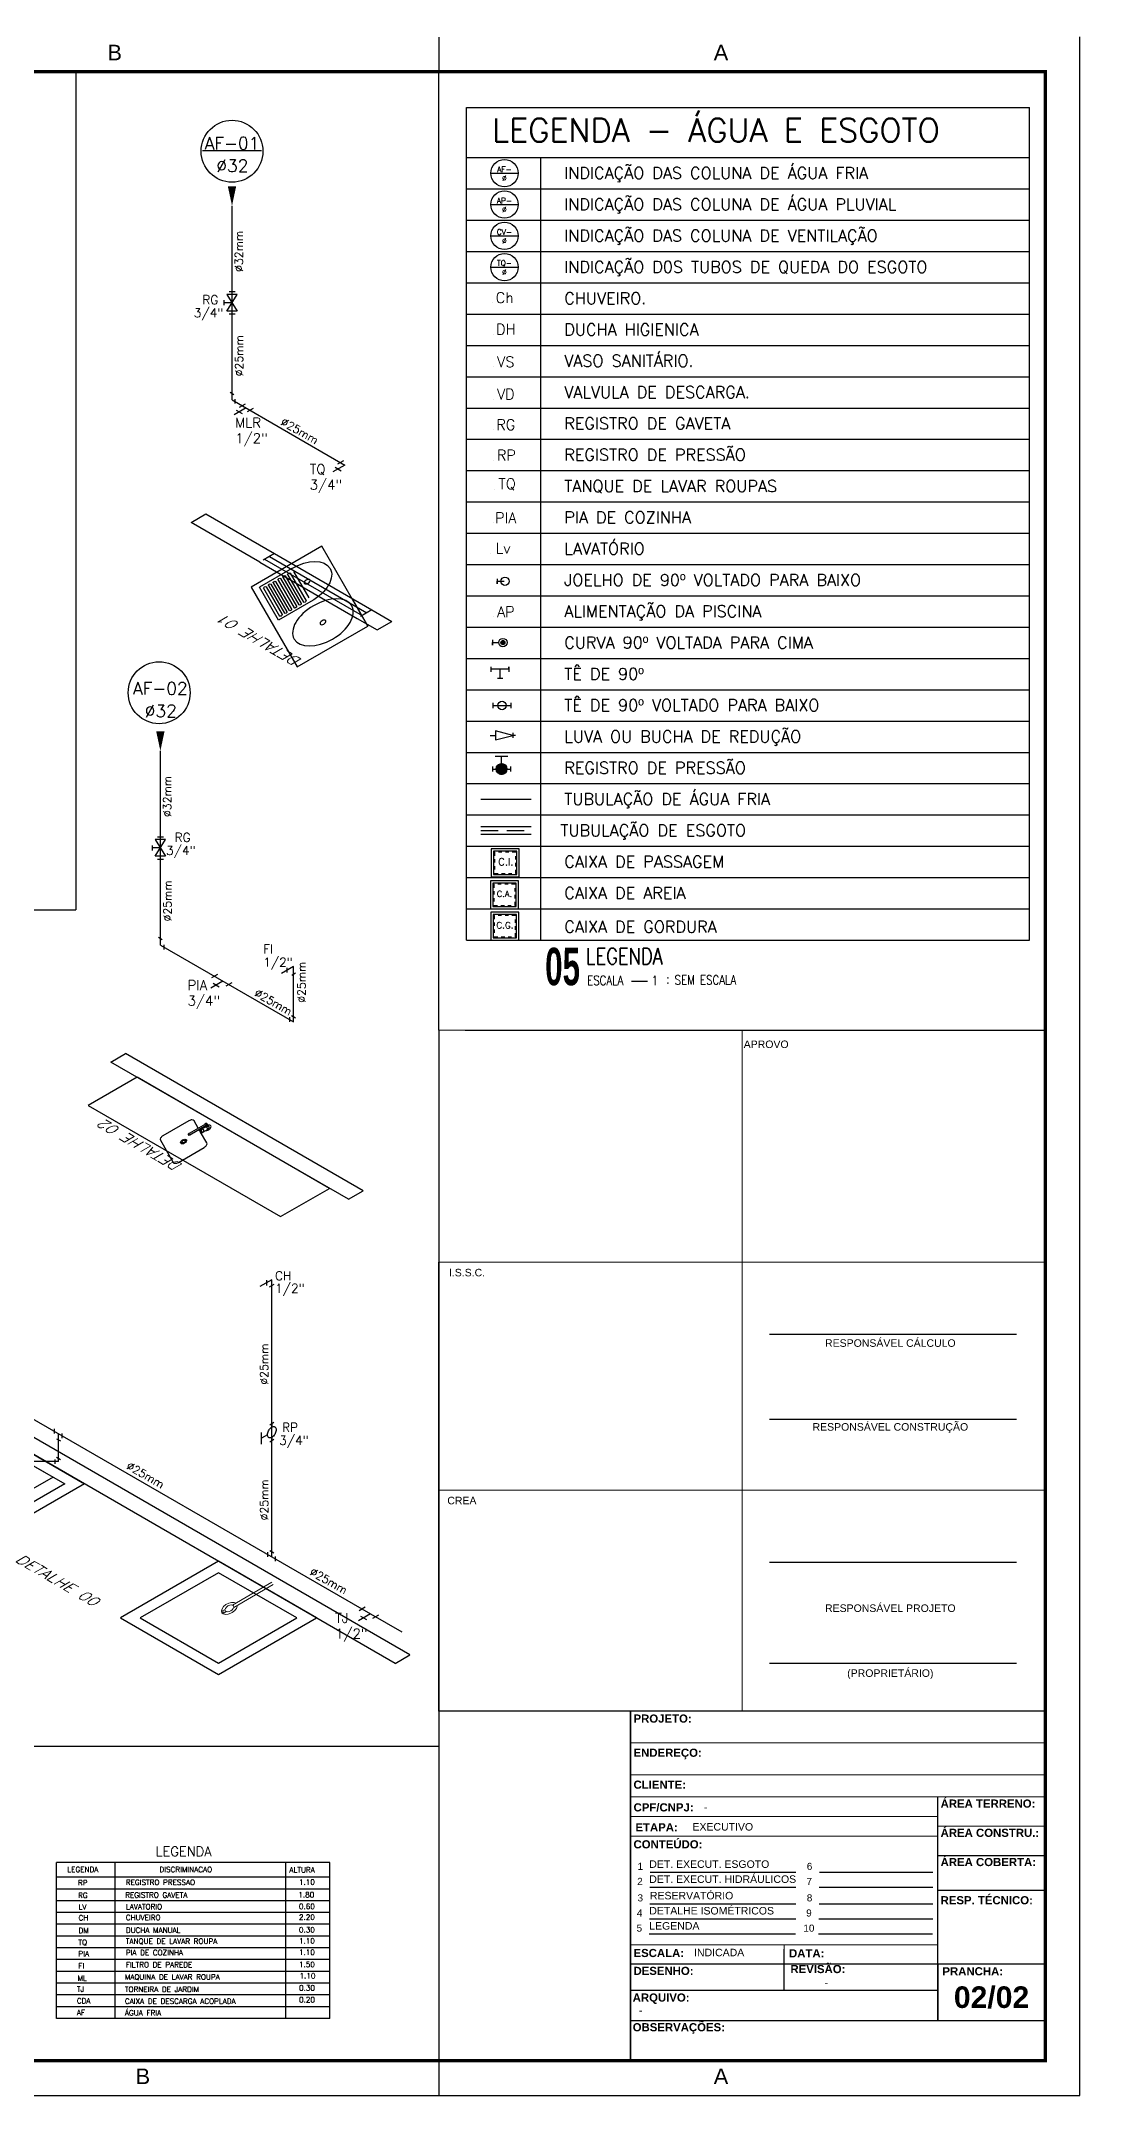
# Model space of a CAD drawing. Header units: millimetres. Extents: x 3923 to 4007, y 744 to 863.
# Drawn here: x 3977.1 to 4007.1, y 744 to 803.3 of the extents above; entities that cross this region are included whole.
import ezdxf
from ezdxf.enums import TextEntityAlignment as Align

# ---------------------------------------------------------------- set-up
doc = ezdxf.new("R2010")
doc.units = ezdxf.units.MM
for name, pattern in [('CONTINU', [0]), ('HIDDEN', [0.375, 0.25, -0.125]), ('HIDDEN2', [0.1875, 0.125, -0.0625]), ('HIDDENX2', [0.75, 0.5, -0.25])]:
    doc.linetypes.add(name, pattern=pattern)
for name, color, linetype in [('-HIDRO', 8, 'Continuous'), ('A-LAY-9', 9, 'Continuous'), ('A-PEN-R', 1, 'Continuous'), ('A-PEN-Y', 2, 'Continuous'), ('AF', 5, 'Continuous'), ('CONEXAO_AG_FRIA', 2, 'Continuous'), ('CONEXÃO_HIDRÁULICA', 2, 'Continuous'), ('Diametro', 2, 'Continuous'), ('E-txt-g', 3, 'Continuous'), ('Eixo', 4, 'HIDDENX2'), ('Esgoto', 5, 'Continuous'), ('HIDROGRAFIA', 4, 'Continuous'), ("LINHA - PROJETU'S", 1, 'Continuous'), ('P2', 1, 'Continuous'), ("PRANCHA - PROJETU'S", 7, 'Continuous'), ('Prumadas_L', 1, 'Continuous'), ('Prumadas_Q', 3, 'Continuous'), ('Prumadas_T', 2, 'Continuous'), ('TEXT', 2, 'Continuous'), ('TUBULAÇÃO_ESGOTO', 5, 'Continuous'), ('TUBULAÇÃO_HIDRÁULICA', 5, 'Continuous'), ('TXT_0', 7, 'Continuous'), ('TXT_1', 2, 'Continuous'), ('TXT_2', 6, 'Continuous')]:
    doc.layers.add(name, color=color, linetype=linetype)
doc.layers.add('E-Lay-9', color=9, linetype='Continuous', lineweight=9)
doc.styles.add('ADITIVOCAD', font='ROMANS.shx')
doc.styles.add('ARIAL', font='arial.ttf', dxfattribs={"height": 2})
doc.styles.add('HELVET', font='HELVET.SHX')
doc.styles.add('R80', font='simplex.shx', dxfattribs={"height": 12})
doc.styles.add('REG140', font='romans.shx', dxfattribs={"width": 0.8, "height": 0.35})
doc.styles.add('REG80', font='romans.shx', dxfattribs={"width": 0.8, "height": 0.2})
doc.styles.add('ROMANS', font='romans__.ttf', dxfattribs={"height": 0.1})
doc.styles.add('SANSSERIF2', font='sanssb__.ttf', dxfattribs={"width": 0.8})
doc.styles.get("Standard").update_dxf_attribs({"font": 'arial.ttf'})

# ---------------------------------------------------------------- blocks, each defined once
blk = doc.blocks.new('ADFSGASDFG')
at = {"layer": "PRANCHA - PROJETU'S", "color": 1}
for p, q in [((360.678, 47.946), (360.678, 107.346)), ((276.578, 47.946), (360.678, 47.946))]:
    blk.add_line(p, q, dxfattribs=at)
at = {"layer": "PRANCHA - PROJETU'S", "color": 4, "const_width": 0.1}
blk.add_lwpolyline([(279.078, 106.346), (359.678, 106.346), (359.678, 48.946), (279.078, 48.946)], close=True, dxfattribs=at)
blk = doc.blocks.new('CRBODADOSÇ')
at = {"layer": "PRANCHA - PROJETU'S", "color": 3}
blk.add_line((164.825, 196.917), (165.288, 196.917), dxfattribs=at)
at = {"layer": "PRANCHA - PROJETU'S", "color": 3, "style": 'REG80', "width": 0.8}
for s, p in [('ESCALA', (163.548, 196.799)), ('1', (165.407, 196.799)), (':', (165.829, 196.842))]:
    blk.add_text(s, height=0.27, dxfattribs=at).set_placement(p)
at = {"layer": "PRANCHA - PROJETU'S", "color": 2, "style": 'REG140', "width": 0.8}
for tag, p in [('PROJETO', (163.521, 198.067)), ('DESENHO', (163.516, 197.395))]:
    blk.add_attdef(tag, p, '', height=0.472, dxfattribs=at)
at = {"layer": "PRANCHA - PROJETU'S", "style": 'SANSSERIF2', "width": 0.6}
blk.add_attdef('00', text='', height=1.08, dxfattribs=at).set_placement((162.84, 196.795), align=Align.CENTER)
at = {"layer": "PRANCHA - PROJETU'S", "color": 3, "style": 'REG80', "width": 0.8}
blk.add_attdef('ESCALA', (166.075, 196.813), '', height=0.27, dxfattribs=at)
blk = doc.blocks.new('Adh_Afn')
blk.add_line((-0.25, 0), (0.25, 0))
blk.add_circle((0, 0), 0.25)
at = {"flags": 8}
for tag, p in [('$AF', (0, 0.07)), ('$DIAM', (0, -0.091))]:
    blk.add_attdef(tag, text='', height=0.1, dxfattribs=at).set_placement(p, align=Align.MIDDLE)
blk = doc.blocks.new('ADH_HIUTILIZ1')
blk.add_line((0.12, 0), (0.12, 0))
at = {"flags": 8}
blk.add_attdef('$N', text='', height=0.09, dxfattribs=at).set_placement((0.226, 0.042), align=Align.MIDDLE)
blk = doc.blocks.new('Adh_cx_j90b')
blk.add_lwpolyline([(-0.068, 0.022), (-0.068, -0.022), (-0.068, 0), (-0.006, 0)])
blk.add_circle((0, 0), 0.0359)
blk = doc.blocks.new('Adh_cx_c90c')
h = blk.add_hatch()
h.set_pattern_fill('_U', color=256, scale=0.002, angle=45, style=0, double=1, pattern_type=0)
h.set_pattern_definition([(45, (-6.0733674, -5.0413484), (-0.00141421356, 0.00141421356), []), (135, (-6.0733674, -5.0413484), (-0.00141421356, -0.00141421356), [])])
h.paths.add_polyline_path([(-0.017, 0, 1), (0.017, 0, 1)])
blk.add_lwpolyline([(-0.088, 0.022), (-0.088, -0.023), (-0.088, 0), (-0.036, 0)])
for radius in [0.0359, 0.017]:
    blk.add_circle((0, 0), radius)
blk = doc.blocks.new('Adh_cx_te90')
for p, q in [((-0.075, -0.0225), (-0.075, 0.0225)), ((0.075, 0), (-0.075, 0)), ((0, -0.075), (0, 0)), ((0.075, 0), (0.075, 0.0225)), ((0.075, 0.0225), (0.075, -0.0225)), ((-0.0225, -0.075), (0.0225, -0.075))]:
    blk.add_line(p, q)
blk = doc.blocks.new('Adh_cx_te90b')
for p, q in [((-0.078, 0.0225), (-0.078, -0.0225)), ((-0.078, 0), (0.078, 0)), ((0.078, -0.0225), (0.078, 0.0225))]:
    blk.add_line(p, q)
blk.add_circle((0, 0), 0.0359)
blk = doc.blocks.new('Adh_cx_lvr')
for p, q in [((0, 0), (-0.15, 0.0375)), ((-0.15, 0.0375), (-0.15, -0.0375)), ((-0.15, -0.0375), (0, 0)), ((0, 0.0225), (0, -0.0225)), ((-0.195, 0), (-0.15, 0)), ((0.0225, 0), (0, 0))]:
    blk.add_line(p, q)
blk = doc.blocks.new('Adh_acs_rg')
h = blk.add_hatch()
h.set_pattern_fill('_U', color=256, scale=0.002, angle=45, style=0, double=1)
h.set_pattern_definition([(45, (-7.4131718, -5.1711377), (-0.00141421356, 0.00141421356), []), (135, (-7.4131718, -5.1711377), (-0.00141421356, -0.00141421356), [])])
h.paths.add_polyline_path([(-0.046, 0, 1), (0.046, 0, 1)])
for p, q in [((-0.078, 0.022), (-0.078, -0.022)), ((0.053, 0.108), (-0.053, 0.108)), ((0, 0.046), (0, 0.108)), ((0.078, -0.022), (0.078, 0.022)), ((-0.078, 0), (-0.046, 0)), ((0.046, 0), (0.078, 0))]:
    blk.add_line(p, q)
blk.add_circle((0, 0), 0.046)
blk = doc.blocks.new('Adhs_RefTbl')
at = {"color": 0, "linetype": 'ByBlock', "ltscale": 0.5}
blk.add_line((-0.321, 0), (0.321, 0), dxfattribs=at)
blk = doc.blocks.new('inp_cx')
for p, q in [((40, 40), (-40, 40)), ((-40, 40), (-40, -40)), ((40, -40), (40, 40)), ((-40, -40), (40, -40))]:
    blk.add_line(p, q)
at = {"color": 1, "linetype": 'Continuous', "ltscale": 0.5}
for p, q in [((33, 33), (-33, 33)), ((-33, 33), (-33, -33)), ((33, -33), (33, 33)), ((-33, -33), (33, -33))]:
    blk.add_line(p, q, dxfattribs=at)
at = {"color": 1, "linetype": 'HIDDEN', "ltscale": 0.5}
for p, q in [((30, 30), (-30, 30)), ((-30, 30), (-30, -30)), ((30, -30), (30, 30)), ((-30, -30), (30, -30))]:
    blk.add_line(p, q, dxfattribs=at)
at = {"style": 'R80'}
blk.add_text('C.I.', height=20.59, dxfattribs=at).set_placement((-19.6, -7.5))
blk = doc.blocks.new('_cxgordu')
for p, q in [((40, 40), (-40, 40)), ((-40, 40), (-40, -40)), ((40, -40), (40, 40)), ((-40, -40), (40, -40))]:
    blk.add_line(p, q)
at = {"color": 1, "linetype": 'Continuous', "ltscale": 0.5}
for p, q in [((33, 33), (-33, 33)), ((-33, 33), (-33, -33)), ((33, -33), (33, 33)), ((-33, -33), (33, -33))]:
    blk.add_line(p, q, dxfattribs=at)
at = {"color": 1, "linetype": 'HIDDEN', "ltscale": 0.5}
for p, q in [((30, 30), (-30, 30)), ((-30, 30), (-30, -30)), ((30, -30), (30, 30)), ((-30, -30), (30, -30))]:
    blk.add_line(p, q, dxfattribs=at)
at = {"style": 'R80'}
blk.add_text('C.G.', height=18.48, dxfattribs=at).set_placement((-24.3, -6.9))
blk = doc.blocks.new('_cxareia')
for p, q in [((40, 40), (-40, 40)), ((-40, 40), (-40, -40)), ((40, -40), (40, 40)), ((-40, -40), (40, -40))]:
    blk.add_line(p, q)
at = {"color": 1, "linetype": 'Continuous', "ltscale": 0.5}
for p, q in [((33, 33), (-33, 33)), ((-33, 33), (-33, -33)), ((33, -33), (33, 33)), ((-33, -33), (33, -33))]:
    blk.add_line(p, q, dxfattribs=at)
at = {"color": 1, "linetype": 'HIDDEN', "ltscale": 0.5}
for p, q in [((30, 30), (-30, 30)), ((-30, 30), (-30, -30)), ((30, -30), (30, 30)), ((-30, -30), (30, -30))]:
    blk.add_line(p, q, dxfattribs=at)
at = {"style": 'R80'}
blk.add_text('C.A.', height=17.28, dxfattribs=at).set_placement((-22, -6.1))
blk = doc.blocks.new('LAVAND')
at = {"layer": 'A-LAY-9', "color": 8}
for p, q in [((0.268, 1.07), (0.538, 1.07)), ((0.538, 0.59), (0.538, 1.07)), ((0.268, 1.023), (0.268, 0.643)), ((0.296, 1.03), (0.296, 0.63)), ((0.316, 1.03), (0.316, 0.63)), ((0.336, 1.03), (0.336, 0.63)), ((0.356, 1.03), (0.356, 0.63)), ((0.376, 1.03), (0.376, 0.63)), ((0.396, 1.03), (0.396, 0.63)), ((0.416, 1.03), (0.416, 0.63)), ((0.436, 1.03), (0.436, 0.63)), ((0.456, 1.03), (0.456, 0.63)), ((0.476, 1.03), (0.476, 0.63)), ((0.496, 1.03), (0.496, 0.63)), ((0.516, 1.03), (0.516, 0.63)), ((0.268, 0.59), (0.538, 0.59)), ((0, 0.35), (0, -0.03))]:
    blk.add_line(p, q, dxfattribs=at)
blk.add_lwpolyline([(0.59, 1.12), (0.59, -0.03), (0, -0.03), (0, 1.12)], close=True, dxfattribs=at)
for centre, radius in [((0.22, 0.83), 0.0233), ((0.268, 0.29), 0.24), ((0.268, 0.29), 0.0233)]:
    blk.add_circle(centre, radius, dxfattribs=at)
for centre, radius, start, end in [((0.268, 0.83), 0.24, 90, 270), ((0.306, 1.03), 0.01, 0, 180), ((0.346, 1.03), 0.01, 0, 180), ((0.386, 1.03), 0.01, 0, 180), ((0.426, 1.03), 0.01, 0, 180), ((0.466, 1.03), 0.01, 0, 180), ((0.506, 1.03), 0.01, 0, 180), ((0.306, 0.63), 0.01, 180, 0), ((0.346, 0.63), 0.01, 180, 0), ((0.386, 0.63), 0.01, 180, 0), ((0.426, 0.63), 0.01, 180, 0), ((0.466, 0.63), 0.01, 180, 0), ((0.506, 0.63), 0.01, 180, 0)]:
    blk.add_arc(centre, radius, start, end, dxfattribs=at)
blk = doc.blocks.new('tanque')
at = {"layer": '-HIDRO'}
for p, q in [((-0.623, 1.003), (-0.517, 1.109)), ((-0.517, 1.109), (-0.022, 0.614)), ((-0.128, 0.508), (-0.623, 1.003)), ((-0.022, 0.614), (-0.022, 0.614)), ((-0.022, 0.614), (0.681, -0.089)), ((-0.128, 0.508), (0.575, -0.196)), ((-0.093, 0.543), (0.61, -0.16)), ((-0.058, 0.579), (0.646, -0.125)), ((0.681, -0.089), (0.826, -0.234)), ((0.575, -0.196), (0.72, -0.34)), ((0.72, -0.34), (0.826, -0.234))]:
    blk.add_line(p, q, dxfattribs=at)
at = {"layer": '-HIDRO', "linetype": 'HIDDEN2'}
for p, q in [((-0.022, 0.614), (-0.128, 0.508)), ((0.681, -0.089), (0.575, -0.196))]:
    blk.add_line(p, q, dxfattribs=at)
at = {"layer": '-HIDRO', "xscale": -0.9998040757950002, "yscale": 0.9998040757950002, "zscale": 0.9998040757950002, "rotation": 45}
blk.add_blockref('LAVAND', (0.644, -0.265), dxfattribs=at)
at = {"layer": 'Diametro', "style": 'ROMANS'}
blk.add_text('DETALHE 01', height=0.1, rotation=135, dxfattribs=at).set_placement((-0.103, -0.428), align=Align.CENTER)
blk = doc.blocks.new('*U850', base_point=(2541.5, 289.3))
for p, q in [((2538.2, 302), (2544.9, 302)), ((2541.5, 289.3), (2532.6, 289.3)), ((2535.8, 298.7), (2547.3, 280)), ((2535.8, 280), (2547.3, 298.7)), ((2547.3, 298.7), (2535.8, 298.7)), ((2547.3, 280), (2535.8, 280)), ((2538.2, 276.7), (2544.9, 276.7))]:
    blk.add_line(p, q)
at = {"linetype": 'Continuous'}
blk.add_line((2532.6, 286.6), (2532.6, 292.1), dxfattribs=at)
blk = doc.blocks.new('*U848', base_point=(2541.5, 289.3))
for p, q in [((2538.2, 302), (2544.9, 302)), ((2541.5, 289.3), (2532.6, 289.3)), ((2535.8, 298.7), (2547.3, 280)), ((2535.8, 280), (2547.3, 298.7)), ((2547.3, 298.7), (2535.8, 298.7)), ((2547.3, 280), (2535.8, 280)), ((2538.2, 276.7), (2544.9, 276.7))]:
    blk.add_line(p, q)
at = {"linetype": 'Continuous'}
blk.add_line((2532.6, 286.6), (2532.6, 292.1), dxfattribs=at)
blk = doc.blocks.new('Cuba coz')
at = {"color": 8}
blk.add_line((7.5, -4.5), (7.5, -2.4), dxfattribs=at)
for points in [[(13.4, -6.5), (13.4, -20, 0.414214), (17.4, -24), (44.4, -24, 0.414214), (48.4, -20), (48.4, 20, 0.414214), (44.4, 24), (17.4, 24, 0.414214), (13.4, 20), (13.4, 0.7)], [(6.7, 1.7), (6, 1.7, 0.546464), (4.4, -0.7, -0.10784), (4.5, -1.1), (4.5, -5.5)], [(11.7, 2.5), (8, 2.5, 0.133256), (7.3, 2.3, 0.106756), (6.7, 1.8, 0.082828), (6.3, 1, 0.071352), (6.2, 0, 0.071352), (6.3, -1, 0.082828), (6.7, -1.8, 0.106756), (7.3, -2.3, 0.133256), (8, -2.5), (11.7, -2.5)], [(4.4, -0.7, 0.293273), (6, -1.8), (6.7, -1.8)], [(13.4, -1), (13.4, -4.5, 0.414214)]]:
    blk.add_lwpolyline(points, format="xyb", dxfattribs=at)
for points in [[(11.7, -2.5, 0.133256), (12.4, -2.3, 0.106756), (13, -1.8, 0.082828), (13.3, -1, 0.071352), (13.5, 0, 0.071352), (13.3, 1, 0.082828), (13, 1.8, 0.106756), (12.4, 2.3, 0.133256), (11.7, 2.5, 0.133256), (11.1, 2.3, 0.106756), (10.5, 1.8, 0.082828), (10.1, 1, 0.071352), (10, 0, 0.071352), (10.1, -1, 0.082828), (10.5, -1.8, 0.106756), (11.1, -2.3, 0.133256)], [(12.5, 0.7, 0.133256), (12.3, 0.7, 0.106756), (12.1, 0.5, 0.082828), (12, 0.3, 0.071352), (11.9, 0, 0.071352), (12, -0.3, 0.082828), (12.1, -0.5, 0.106756), (12.3, -0.7, 0.133256), (12.5, -0.8, 0.133256), (12.7, -0.7, 0.106756), (12.8, -0.5, 0.082828), (13, -0.3, 0.071352), (13, 0, 0.071352), (13, 0.3, 0.082828), (12.8, 0.5, 0.106756), (12.7, 0.7, 0.133256)], [(6, -6.5), (23, -6.5, 1), (23, -4.5), (6, -4.5, 1)]]:
    blk.add_lwpolyline(points, format="xyb", close=True, dxfattribs=at)
for radius in [3, 1.75]:
    blk.add_circle((30.9, 0), radius, dxfattribs=at)
for centre, radius, start, end in [((6, 0), 3.5, 45.5847, 244.6231), ((6, -5.5), 1.5, 41.8103, 318.1897), ((6, 0), 3.5, 295.3769, 314.4153), ((23, -5.5), 1.25, 233.1301, 126.8699)]:
    blk.add_arc(centre, radius, start, end, dxfattribs=at)
blk = doc.blocks.new('cozinha')
at = {"layer": '-HIDRO', "linetype": 'CONTINU'}
for p, q in [((-0.786, 0.991, 5.067), (-0.68, 1.097, 5.067)), ((1.034, -0.617, 5.067), (-0.68, 1.097, 5.067)), ((0.928, -0.723, 5.067), (-0.786, 0.991, 5.067)), ((0.928, -0.723, 5.067), (1.034, -0.617, 5.067))]:
    blk.add_line(p, q, dxfattribs=at)
at = {"layer": '-HIDRO', "linetype": 'CONTINU', "elevation": 5.067}
blk.add_lwpolyline([(-0.951, 0.449), (0.438, -0.94), (0.792, -0.587), (-0.597, 0.802)], close=True, dxfattribs=at)
at = {"layer": '-HIDRO', "xscale": 0.007998432606534588, "yscale": 0.007998432606534588, "zscale": 0.007998432606534588, "rotation": 225}
blk.add_blockref('Cuba coz', (-0.047, 0.212), dxfattribs=at)
at = {"layer": 'Diametro', "style": 'ROMANS'}
blk.add_text('DETALHE 02', height=0.1, rotation=135, dxfattribs=at).set_placement((-0.547, -0.007, 5.067), align=Align.CENTER)
blk = doc.blocks.new('Chuveiro')
at = {"layer": 'E-Lay-9', "color": 8}
for p, q in [((-0.031, 0.016), (-0.36, 0.016)), ((0.051, 0.016), (0.031, 0.016)), ((0.051, 0.016), (0.051, -0.016)), ((-0.031, -0.016), (-0.36, -0.016)), ((0.051, -0.016), (0.031, -0.016))]:
    blk.add_line(p, q, dxfattribs=at)
blk.add_circle((0, 0), 0.0348, dxfattribs=at)
for centre, radius, start, end in [((0, 0), 0.0624, 194.4775, 165.5225), ((0.009, 0), 0.0444, 339.4266, 20.5734)]:
    blk.add_arc(centre, radius, start, end, dxfattribs=at)
blk = doc.blocks.new('deck')
at = {"layer": '-HIDRO'}
for p, q in [((-1.281, 1.422), (-1.175, 1.528)), ((2.49, -2.136), (-1.175, 1.528)), ((2.384, -2.242), (-1.281, 1.422)), ((2.384, -2.242), (2.49, -2.136))]:
    blk.add_line(p, q, dxfattribs=at)
at = {"layer": '-HIDRO', "linetype": 'Continuous'}
for p, q in [((-0.778, 0.071), (-0.523, 0.165)), ((-0.353, -0.353), (-0.264, -0.094))]:
    blk.add_line(p, q, dxfattribs=at)
for points in [[(-0.424, 0.566), (0.141, 0), (-0.353, -0.495), (-0.919, 0.071)], [(-0.424, 0.424), (0, 0), (-0.353, -0.353), (-0.778, 0.071)], [(-0.344, 0.344), (-0.085, 0.085), (-0.264, -0.094), (-0.523, 0.165)], [(0.402, -1.674), (1.109, -2.381), (1.816, -1.674), (1.109, -0.967)], [(0.543, -1.674), (1.109, -2.24), (1.674, -1.674), (1.109, -1.109)]]:
    blk.add_lwpolyline(points, close=True, dxfattribs=at)
at = {"layer": '-HIDRO'}
for name, p, xscale, yscale, zscale, rotation in [('Cuba coz', (-0.992, 1.098, -6.333), 0.009998040758168238, 0.009998040758168238, 0.009998040758168238, 225), ('Chuveiro', (1.187, -1.555), -0.9998040757950002, 0.9998040757950002, 0.9998040757950002, 45)]:
    blk.add_blockref(name, p, dxfattribs=dict(at, xscale=xscale, yscale=yscale, zscale=zscale, rotation=rotation))
at = {"layer": 'Diametro', "style": 'ROMANS'}
blk.add_text('DETALHE 00', height=0.1, rotation=315, dxfattribs=at).set_placement((-0.08, -1.248), align=Align.CENTER)
blk = doc.blocks.new('ADH_CXI_RG_A')
for p, q in [((0.019, 0.067), (-0.019, 0.089)), ((0, 0.078), (0, 0.046)), ((-0.019, -0.067), (0.019, -0.089)), ((0, -0.046), (0, -0.078)), ((0.04, -0.023), (0.094, -0.054)), ((0.094, -0.107), (0.094, -0.002))]:
    blk.add_line(p, q)
blk.add_lwpolyline([(0.04, -0.023, 0.064782), (0.037, -0.006, 0.052885), (0.03, 0.012, 0.05077), (0.02, 0.028, 0.057376), (0.007, 0.041, 0.075912), (-0.007, 0.049, 0.111921), (-0.02, 0.051, 0.1493), (-0.03, 0.047, 0.133827), (-0.037, 0.037, 0.091621), (-0.04, 0.023, 0.064782), (-0.037, 0.006, 0.052885), (-0.03, -0.012, 0.05077), (-0.02, -0.028, 0.057376), (-0.007, -0.041, 0.075912), (0.007, -0.049, 0.111921), (0.02, -0.051, 0.1493), (0.03, -0.047, 0.133827), (0.037, -0.037, 0.091621), (0.04, -0.023)], format="xyb", close=True)
blk = doc.blocks.new('*U851', base_point=(2541.5, 283.9))
for p, q in [((2535.4, 277.1), (2535.4, 283.8)), ((2538.6, 275.6), (2544.4, 278.9))]:
    blk.add_line(p, q)

msp = doc.modelspace()

# ---------------------------------------------------------------- linework, layer by layer
at = {"color": 4}
msp.add_line((4006.129, 754.87), (4006.129, 774.604), dxfattribs=at)
for p, q in [((3977.586, 746.205), (3977.586, 750.706)), ((3985.48, 750.706), (3977.586, 750.706)), ((3979.284, 746.205), (3979.284, 750.706)), ((3984.205, 746.205), (3984.205, 750.706)), ((3985.482, 746.205), (3985.482, 750.706)), ((3985.48, 750.281), (3977.586, 750.281)), ((3985.48, 749.941), (3977.586, 749.941)), ((3985.48, 749.602), (3977.586, 749.602)), ((3985.48, 749.262), (3977.586, 749.262)), ((3984.503, 749.262), (3977.586, 749.262)), ((3985.48, 748.923), (3977.586, 748.923)), ((3985.48, 748.583), (3977.586, 748.583)), ((3985.48, 748.243), (3977.586, 748.243)), ((3985.464, 747.904), (3977.586, 747.904)), ((3985.48, 747.564), (3977.586, 747.564)), ((3985.48, 747.224), (3977.586, 747.224)), ((3985.482, 746.885), (3977.586, 746.885)), ((3985.482, 746.545), (3977.586, 746.545)), ((3985.482, 746.205), (3977.586, 746.205))]:
    msp.add_line(p, q)
at = {"layer": 'A-PEN-R'}
for p, q in [((3978.149, 802.386), (3978.149, 778.194)), ((3988.629, 774.728), (3988.629, 802.386)), ((3947.838, 778.194), (3978.149, 778.194)), ((3938.444, 754.064), (3988.629, 754.064))]:
    msp.add_line(p, q, dxfattribs=at)
at = {"layer": 'A-PEN-Y'}
for p, q in [((3983.038, 792.793), (3982.864, 792.693)), ((3982.778, 792.616), (3982.952, 792.516)), ((3983.261, 792.664), (3983.088, 792.564)), ((3985.871, 791.157), (3985.698, 791.057)), ((3985.631, 790.969), (3985.804, 790.869)), ((3982.236, 776.33), (3982.063, 776.23)), ((3982.107, 776.078), (3982.28, 775.978)), ((3982.652, 776.09), (3982.479, 775.99)), ((3984.314, 775.097), (3984.314, 774.964)), ((3984.376, 775.147), (3984.491, 775.08)), ((3989.38, 774.728), (4006.129, 774.728)), ((3977.518, 763.22), (3977.518, 763.086)), ((3977.586, 762.936), (3977.702, 762.87)), ((3977.744, 763.089), (3977.744, 762.955)), ((3977.541, 762.332), (3977.54, 762.214)), ((3977.586, 762.399), (3977.702, 762.332)), ((3983.679, 759.663), (3983.679, 759.529)), ((3983.747, 759.709), (3983.863, 759.642)), ((3983.905, 759.532), (3983.905, 759.398)), ((3986.496, 758.07), (3986.322, 757.97)), ((3986.367, 757.817), (3986.54, 757.717)), ((3986.885, 757.845), (3986.712, 757.745))]:
    msp.add_line(p, q, dxfattribs=at)
at = {"layer": 'AF'}
for p, q in [((3982.655, 792.914), (3982.655, 798.514)), ((3982.655, 792.914), (3982.655, 798.514)), ((3983.061, 792.679), (3982.715, 792.479)), ((3985.913, 791.032), (3985.567, 790.832)), ((3985.913, 791.032), (3985.567, 790.832)), ((3980.587, 777.182), (3980.587, 782.782)), ((3984.434, 776.561), (3984.087, 776.361)), ((3984.434, 774.961), (3984.434, 776.561)), ((3982.39, 776.141), (3982.043, 775.941)), ((3983.805, 767.523), (3983.458, 767.323)), ((3983.805, 759.523), (3983.805, 767.523)), ((3986.649, 757.881), (3986.303, 757.681))]:
    msp.add_line(p, q, dxfattribs=at)
at = {"layer": 'CONEXÃO_HIDRÁULICA'}
for p, q in [((3982.711, 793.062), (3982.598, 793.127)), ((3982.745, 792.807), (3982.745, 792.937)), ((3980.643, 777.33), (3980.531, 777.395)), ((3980.696, 777.055), (3980.696, 777.184)), ((3984.246, 776.39), (3984.246, 776.519)), ((3984.378, 776.313), (3984.49, 776.378))]:
    msp.add_line(p, q, dxfattribs=at)
at = {"layer": 'E-txt-g'}
for p, q in [((4005.296, 765.941), (3998.17, 765.941)), ((4005.296, 763.492), (3998.17, 763.492)), ((4005.296, 759.363), (3998.17, 759.363)), ((4005.296, 756.448), (3998.17, 756.448))]:
    msp.add_line(p, q, dxfattribs=at)
at = {"layer": 'Eixo'}
msp.add_line((3989.841, 780.483), (3991.291, 780.482), dxfattribs=at)
at = {"layer": 'Esgoto'}
for p, q in [((3982.655, 792.914), (3985.913, 791.032)), ((3980.587, 777.182), (3984.434, 774.961)), ((3974.142, 765.102), (3986.649, 757.881)), ((3977.644, 762.28), (3977.644, 763.08)), ((3977.644, 762.28), (3971.12, 762.28)), ((3986.649, 757.881), (3987.552, 757.36))]:
    msp.add_line(p, q, dxfattribs=at)
at = {"layer": "LINHA - PROJETU'S", "color": 1}
msp.add_line((3988.629, 755.074), (3988.629, 768.026), dxfattribs=at)
at = {"layer": "LINHA - PROJETU'S", "color": 1, "const_width": 0.03}
for points in [[(3988.629, 803.386), (3988.629, 802.386)], [(3988.629, 755.074), (3988.629, 774.728), (4006.176, 774.728)], [(3997.379, 755.074), (3997.379, 774.728)], [(4006.129, 768.026), (3988.629, 768.026)], [(4006.129, 761.448), (3988.629, 761.448)], [(4006.129, 755.074), (3988.629, 755.074), (3988.629, 743.986)], [(3994.154, 744.986), (3994.154, 755.074)], [(3994.154, 754.155), (4006.129, 754.155)], [(3994.154, 754.155), (4006.129, 754.155)], [(3994.154, 753.237), (4006.129, 753.237)], [(3994.154, 752.598), (4006.129, 752.598)], [(3994.154, 752.598), (4006.129, 752.598)], [(3994.154, 752.598), (4006.129, 752.598)], [(4003.027, 752.598), (4003.027, 746.156)], [(4003.027, 752.034), (3994.154, 752.034)], [(3994.154, 752.034), (4003.027, 752.034)], [(3994.154, 751.47), (4003.027, 751.47)], [(4006.129, 751.756), (4003.027, 751.756)], [(4003.027, 750.911), (4006.129, 750.911)], [(4006.129, 749.911), (4003.027, 749.911)], [(4003.027, 748.333), (3994.154, 748.333)], [(3998.59, 748.333), (3998.59, 747.025)], [(3994.154, 747.778), (4006.129, 747.778)], [(4003.027, 747.025), (3998.59, 747.025), (3998.59, 747.778)], [(4003.027, 747.778), (4003.027, 747.025)], [(3998.59, 747.025), (3994.154, 747.025)], [(4006.129, 746.145), (3994.154, 746.145)]]:
    msp.add_lwpolyline(points, dxfattribs=at)
at = {"layer": "LINHA - PROJETU'S", "color": 1}
for points in [[(3994.154, 755.074), (3994.154, 744.986)], [(4003.027, 747.778), (4003.027, 746.156)]]:
    msp.add_lwpolyline(points, dxfattribs=at)
at = {"layer": 'P2'}
msp.add_line((4006.129, 755.074), (3988.629, 755.074), dxfattribs=at)
at = {"layer": "PRANCHA - PROJETU'S", "color": 1}
for p, q in [((3988.629, 755.074), (3988.629, 744.986)), ((3998.59, 747.778), (3998.59, 748.204)), ((3994.154, 746.145), (4006.129, 746.145))]:
    msp.add_line(p, q, dxfattribs=at)
at = {"layer": "PRANCHA - PROJETU'S"}
for p, q in [((4006.129, 755.074), (4006.129, 744.986)), ((3988.629, 744.986), (4006.129, 744.986)), ((3988.629, 744.986), (4006.129, 744.986)), ((3988.629, 744.986), (4006.129, 744.986)), ((3990.401, 744.986), (4006.129, 744.986)), ((3994.966, 744.986), (4005.804, 744.986)), ((3994.966, 744.986), (4006.129, 744.986))]:
    msp.add_line(p, q, dxfattribs=at)
at = {"layer": "PRANCHA - PROJETU'S", "color": 6}
for p, q in [((3994.727, 750.425), (3998.932, 750.425)), ((3999.613, 750.425), (4002.507, 750.425)), ((3999.613, 750.425), (4002.884, 750.425)), ((3994.718, 749.991), (3998.932, 749.991)), ((3994.718, 749.516), (3998.932, 749.516)), ((3999.604, 749.991), (4002.884, 749.991)), ((3999.604, 749.516), (4002.884, 749.516)), ((3994.709, 749.08), (3998.932, 749.08)), ((3994.709, 749.08), (3998.932, 749.08)), ((3999.595, 749.08), (4002.884, 749.08)), ((3999.595, 749.08), (4002.884, 749.08)), ((3994.7, 748.643), (3998.923, 748.643)), ((3994.7, 748.643), (3998.923, 748.643)), ((3999.586, 748.643), (4002.875, 748.643)), ((3999.586, 748.643), (4002.875, 748.643))]:
    msp.add_line(p, q, dxfattribs=at)
at = {"layer": "PRANCHA - PROJETU'S", "color": 1}
for points in [[(4006.129, 780.136), (4006.129, 802.386), (3988.629, 802.386)], [(4006.129, 755.074), (3988.629, 755.074), (3988.629, 744.986)], [(3994.154, 747.43), (3994.154, 755.074)], [(4003.027, 746.156), (4003.027, 752.598)], [(4003.027, 750.911), (4006.129, 750.911)], [(4003.027, 749.911), (4006.129, 749.911)], [(3994.154, 747.778), (4006.129, 747.778)], [(3998.59, 747.025), (3998.59, 747.778)], [(4006.129, 748.204), (4006.169, 748.204)], [(3994.154, 744.986), (3994.154, 747.43)], [(4003.027, 747.43), (4003.027, 747.432)], [(3994.154, 747.025), (4003.027, 747.025)]]:
    msp.add_lwpolyline(points, dxfattribs=at)
at = {"layer": 'Prumadas_L'}
msp.add_line((3981.806, 800.111), (3983.503, 800.111), dxfattribs=at)
for points in [[(3982.655, 798.514), (3982.534, 799.077), (3982.775, 799.077)], [(3980.587, 782.782), (3980.467, 783.345), (3980.707, 783.345)]]:
    msp.add_solid(points, dxfattribs=at)
at = {"layer": 'Prumadas_Q'}
for centre in [(3982.655, 800.088), (3980.552, 784.462)]:
    msp.add_circle(centre, 0.893, dxfattribs=at)
at = {"layer": 'TUBULAÇÃO_ESGOTO'}
for p, q in [((3991.291, 780.595), (3989.841, 780.596)), ((3991.291, 780.369), (3989.841, 780.37))]:
    msp.add_line(p, q, dxfattribs=at)
at = {"layer": 'TXT_1'}
for p, q in [((3989.423, 777.321), (3989.423, 801.35)), ((3989.423, 801.35), (4005.67, 801.35)), ((3989.423, 777.321), (3989.423, 801.35)), ((4005.67, 777.321), (4005.67, 801.35)), ((3989.423, 799.905), (4005.67, 799.905)), ((3991.569, 777.321), (3991.569, 799.905)), ((3989.423, 799.001), (4005.67, 799.001)), ((3989.423, 798.098), (4005.67, 798.098)), ((3989.423, 797.195), (4005.67, 797.195)), ((3989.423, 796.291), (4005.67, 796.291)), ((3989.423, 795.388), (4005.67, 795.388)), ((3989.423, 794.485), (4005.67, 794.485)), ((3989.423, 793.581), (4005.67, 793.581)), ((3989.423, 792.678), (4005.67, 792.678)), ((3989.423, 791.775), (4005.67, 791.775)), ((3989.423, 790.871), (4005.67, 790.871)), ((3989.423, 789.968), (4005.67, 789.968)), ((3989.423, 789.064), (4005.67, 789.064)), ((3989.423, 788.161), (4005.67, 788.161)), ((3989.423, 787.258), (4005.67, 787.258)), ((3989.423, 786.354), (4005.67, 786.354)), ((3989.423, 786.354), (4005.67, 786.354)), ((3989.423, 785.451), (4005.67, 785.451)), ((3989.423, 784.548), (4005.67, 784.548)), ((3989.423, 783.644), (4005.67, 783.644)), ((3989.423, 782.741), (4005.67, 782.741)), ((3989.423, 781.838), (4005.67, 781.838)), ((3989.423, 781.838), (4005.67, 781.838)), ((3989.423, 780.934), (4005.67, 780.934)), ((3989.423, 780.031), (4005.67, 780.031)), ((3989.423, 779.128), (4005.67, 779.128)), ((3989.423, 778.224), (4005.67, 778.224)), ((3989.423, 777.321), (4005.67, 777.321))]:
    msp.add_line(p, q, dxfattribs=at)

# ---------------------------------------------------------------- block references
at = {"layer": 'CONEXAO_AG_FRIA'}
for name, p, xscale, yscale, zscale in [('*U850', (3982.655, 795.714), 0.02560000000084983, 0.02559999999994034, 2.56), ('*U848', (3980.587, 779.982), 0.02560000000084983, 0.02559999999994034, 2.56), ('*U851', (3983.805, 767.515), 0.02400000000125146, 0.02399999999988722, 2.4)]:
    msp.add_blockref(name, p, dxfattribs=dict(at, xscale=xscale, yscale=yscale, zscale=zscale))
at = {"layer": 'CONEXÃO_HIDRÁULICA', "xscale": -3.200000000000728, "yscale": 3.199999999999818, "zscale": 3.2}
msp.add_blockref('ADH_CXI_RG_A', (3983.805, 763.123), dxfattribs=at)
at = {"layer": 'Esgoto', "xscale": 4, "yscale": 2.3094, "zscale": 4}
for name, p in [('tanque', (3983.967, 787.059)), ('cozinha', (3982.302, 771.514, -20.267)), ('deck', (3977.831, 761.63))]:
    msp.add_blockref(name, p, dxfattribs=at)
at = {"layer": 'HIDROGRAFIA', "xscale": 0.01016275671760874, "yscale": 0.01016275671658174, "zscale": 0.01016275671656531}
for name, p in [('inp_cx', (3990.54, 779.554)), ('_cxareia', (3990.521, 778.631)), ('_cxgordu', (3990.531, 777.727))]:
    msp.add_blockref(name, p, dxfattribs=at)
at = {"layer": "PRANCHA - PROJETU'S", "color": 1}
msp.add_blockref('ADFSGASDFG', (3646.451, 696.04), dxfattribs=at)
at = {"layer": "PRANCHA - PROJETU'S"}
msp.add_blockref('CRBODADOSÇ', (3829.357, 579.226), dxfattribs=at).add_auto_attribs({'ESCALA': 'SEM ESCALA', 'DESENHO': 'LEGENDA', '00': '05'})
at = {"layer": 'TUBULAÇÃO_HIDRÁULICA', "xscale": 2.258390381458958, "yscale": 2.258390381458958, "zscale": 2.258390381458958}
msp.add_blockref('Adhs_RefTbl', (3990.566, 781.386), dxfattribs=at)
at = {"layer": 'TXT_1'}
ref = msp.add_blockref('Adh_Afn', (3990.518, 799.453), dxfattribs=dict(at, xscale=1.58087326702086, yscale=1.58087326702086, zscale=1.58087326702127))
ref.add_attrib('$AF', 'AF-', dxfattribs={"layer": '0', "height": 0.1581, "style": 'ADITIVOCAD', "flags": 8}).set_placement((3990.518, 799.564), align=Align.MIDDLE)
ref.add_attrib('$DIAM', '%%C', dxfattribs={"layer": '0', "height": 0.1581, "style": 'ADITIVOCAD', "flags": 8}).set_placement((3990.518, 799.309), align=Align.MIDDLE)
ref = msp.add_blockref('Adh_Afn', (3990.518, 798.55), dxfattribs=dict(at, xscale=1.58087326702086, yscale=1.58087326702086, zscale=1.58087326702127))
ref.add_attrib('$AF', 'AP-', dxfattribs={"layer": '0', "height": 0.1581, "style": 'ADITIVOCAD', "flags": 8}).set_placement((3990.518, 798.661), align=Align.MIDDLE)
ref.add_attrib('$DIAM', '%%C', dxfattribs={"layer": '0', "height": 0.1581, "style": 'ADITIVOCAD', "flags": 8}).set_placement((3990.518, 798.406), align=Align.MIDDLE)
ref = msp.add_blockref('Adh_Afn', (3990.518, 797.646), dxfattribs=dict(at, xscale=1.58087326702086, yscale=1.58087326702086, zscale=1.58087326702127))
ref.add_attrib('$AF', 'CV-', dxfattribs={"layer": '0', "height": 0.1581, "style": 'ADITIVOCAD', "flags": 8}).set_placement((3990.518, 797.757), align=Align.MIDDLE)
ref.add_attrib('$DIAM', '%%C', dxfattribs={"layer": '0', "height": 0.1581, "style": 'ADITIVOCAD', "flags": 8}).set_placement((3990.518, 797.503), align=Align.MIDDLE)
ref = msp.add_blockref('Adh_Afn', (3990.518, 796.743), dxfattribs=dict(at, xscale=1.58087326702086, yscale=1.58087326702086, zscale=1.58087326702127))
ref.add_attrib('$AF', 'TQ-', dxfattribs={"layer": '0', "height": 0.1581, "style": 'ADITIVOCAD', "flags": 8}).set_placement((3990.518, 796.854), align=Align.MIDDLE)
ref.add_attrib('$DIAM', '%%C', dxfattribs={"layer": '0', "height": 0.1581, "style": 'ADITIVOCAD', "flags": 8}).set_placement((3990.518, 796.599), align=Align.MIDDLE)
ref = msp.add_blockref('ADH_HIUTILIZ1', (3989.761, 795.718), dxfattribs=dict(at, xscale=3.387585572188437, yscale=3.387585572188437, zscale=3.387585572188437))
ref.add_attrib('$N', 'Ch', dxfattribs={"layer": '0', "height": 0.3049, "style": 'ADITIVOCAD', "flags": 8}).set_placement((3990.527, 795.861), align=Align.MIDDLE)
ref = msp.add_blockref('ADH_HIUTILIZ1', (3989.791, 794.808), dxfattribs=dict(at, xscale=3.387585572188437, yscale=3.387585572188437, zscale=3.387585572188437))
ref.add_attrib('$N', 'DH', dxfattribs={"layer": '0', "height": 0.3049, "style": 'ADITIVOCAD', "flags": 8}).set_placement((3990.558, 794.951), align=Align.MIDDLE)
ref = msp.add_blockref('ADH_HIUTILIZ1', (3989.791, 793.866), dxfattribs=dict(at, xscale=3.387585572188437, yscale=3.387585572188437, zscale=3.387585572188437))
ref.add_attrib('$N', 'VS', dxfattribs={"layer": '0', "height": 0.3049, "style": 'ADITIVOCAD', "flags": 8}).set_placement((3990.558, 794.009), align=Align.MIDDLE)
ref = msp.add_blockref('ADH_HIUTILIZ1', (3989.791, 792.936), dxfattribs=dict(at, xscale=3.387585572188437, yscale=3.387585572188437, zscale=3.387585572188437))
ref.add_attrib('$N', 'VD', dxfattribs={"layer": '0', "height": 0.3049, "style": 'ADITIVOCAD', "flags": 8}).set_placement((3990.558, 793.079), align=Align.MIDDLE)
ref = msp.add_blockref('ADH_HIUTILIZ1', (3989.791, 792.052), dxfattribs=dict(at, xscale=3.387585572188437, yscale=3.387585572188437, zscale=3.387585572188437))
ref.add_attrib('$N', 'RG', dxfattribs={"layer": '0', "height": 0.3049, "style": 'ADITIVOCAD', "flags": 8}).set_placement((3990.558, 792.195), align=Align.MIDDLE)
ref = msp.add_blockref('ADH_HIUTILIZ1', (3989.808, 791.172), dxfattribs=dict(at, xscale=3.387585572188437, yscale=3.387585572188437, zscale=3.387585572188437))
ref.add_attrib('$N', 'RP', dxfattribs={"layer": '0', "height": 0.3049, "style": 'ADITIVOCAD', "flags": 8}).set_placement((3990.575, 791.315), align=Align.MIDDLE)
ref = msp.add_blockref('ADH_HIUTILIZ1', (3989.83, 790.334), dxfattribs=dict(at, xscale=3.387585572188437, yscale=3.387585572188437, zscale=3.387585572188437))
ref.add_attrib('$N', 'TQ', dxfattribs={"layer": '0', "height": 0.3049, "style": 'ADITIVOCAD', "flags": 8}).set_placement((3990.596, 790.477), align=Align.MIDDLE)
ref = msp.add_blockref('ADH_HIUTILIZ1', (3989.791, 789.365), dxfattribs=dict(at, xscale=3.387585572188437, yscale=3.387585572188437, zscale=3.387585572188437))
ref.add_attrib('$N', 'PIA', dxfattribs={"layer": '0', "height": 0.3049, "style": 'ADITIVOCAD', "flags": 8}).set_placement((3990.558, 789.508), align=Align.MIDDLE)
ref = msp.add_blockref('ADH_HIUTILIZ1', (3989.714, 788.492), dxfattribs=dict(at, xscale=3.387585572188437, yscale=3.387585572188437, zscale=3.387585572188437))
ref.add_attrib('$N', 'Lv', dxfattribs={"layer": '0', "height": 0.3049, "style": 'ADITIVOCAD', "flags": 8}).set_placement((3990.48, 788.635), align=Align.MIDDLE)
at = {"layer": 'TXT_1', "xscale": 3.387585572188437, "yscale": 3.387585572188437, "zscale": 3.387585572188437}
for name, p in [('Adh_cx_j90b', (3990.534, 787.677)), ('Adh_cx_c90c', (3990.474, 785.909)), ('Adh_cx_te90', (3990.394, 785.137)), ('Adh_cx_te90b', (3990.448, 784.092)), ('Adh_cx_lvr', (3990.765, 783.232)), ('Adh_acs_rg', (3990.435, 782.26))]:
    msp.add_blockref(name, p, dxfattribs=at)
at = {"layer": 'TXT_1'}
ref = msp.add_blockref('ADH_HIUTILIZ1', (3989.791, 786.655), dxfattribs=dict(at, xscale=3.387585572188437, yscale=3.387585572188437, zscale=3.387585572188437))
ref.add_attrib('$N', 'AP', dxfattribs={"layer": '0', "height": 0.3049, "style": 'ADITIVOCAD', "flags": 8}).set_placement((3990.558, 786.798), align=Align.MIDDLE)

# ---------------------------------------------------------------- texts
at = {"color": 3, "style": 'ROMANS'}
for s, height, p in [('LEGENDA', 0.1528, (3977.9, 750.582)), ('RP ', 0.1528, (3978.21, 750.201)), ('REGISTRO PRESSAO', 0.15284, (3979.59, 750.21)), ('DISCRIMINACAO', 0.15284, (3980.561, 750.582)), ('ALTURA', 0.1528, (3984.31, 750.567)), ('1.10', 0.1528, (3984.588, 750.219)), ('RG', 0.1528, (3978.212, 749.835)), ('LV', 0.1528, (3978.225, 749.498)), ('REGISTRO GAVETA', 0.15284, (3979.572, 749.844)), ('LAVATORIO', 0.1528, (3979.59, 749.507)), ('0.60', 0.1528, (3984.588, 749.516)), ('1.80', 0.1528, (3984.57, 749.853)), ('CH', 0.1528, (3978.225, 749.187)), ('CHUVEIRO', 0.1528, (3979.59, 749.196)), ('2.20', 0.1528, (3984.588, 749.205)), ('TQ', 0.1528, (3978.221, 748.478)), ('DM', 0.1528, (3978.225, 748.821)), ('TANQUE DE LAVAR ROUPA', 0.15284, (3979.59, 748.511)), ('DUCHA MANUAL', 0.15284, (3979.59, 748.83)), ('0.30', 0.1528, (3984.588, 748.839)), ('1.10', 0.1528, (3984.588, 748.52)), ('PIA', 0.1528, (3978.221, 748.149)), ('FI', 0.1528, (3978.221, 747.8)), ('PIA DE COZINHA', 0.15284, (3979.59, 748.182)), ('FILTRO DE PAREDE', 0.15284, (3979.59, 747.833)), ('1.10', 0.1528, (3984.588, 748.191)), ('1.50', 0.1528, (3984.588, 747.842)), ('TJ', 0.1528, (3978.177, 747.13)), ('ML', 0.1528, (3978.194, 747.444)), ('TORNEIRA DE JARDIM', 0.15284, (3979.563, 747.122)), ('MAQUINA DE LAVAR ROUPA', 0.15284, (3979.563, 747.478)), ('0.30', 0.1528, (3984.59, 747.162)), ('1.10', 0.1528, (3984.604, 747.512)), ('CDA', 0.1528, (3978.177, 746.79)), ('CAIXA DE DESCARGA ACOPLADA', 0.15284, (3979.563, 746.782)), ('0.20', 0.1528, (3984.59, 746.823)), ('AF', 0.1528, (3978.177, 746.45)), ('ÁGUA FRIA', 0.1528, (3979.563, 746.443))]:
    msp.add_text(s, height=height, dxfattribs=at).set_placement(p, align=Align.TOP_LEFT)
at = {"layer": 'CONEXAO_AG_FRIA', "style": 'ROMANS'}
for s, height, p in [('RG', 0.256, (3981.798, 795.674)), ('3/4"', 0.256, (3981.552, 795.296)), ('MLR', 0.28, (3982.748, 792.117)), ('1/2"', 0.28, (3982.748, 791.667)), ('TQ', 0.28, (3984.897, 790.773)), ('3/4"', 0.28, (3984.897, 790.323)), ('RG', 0.256, (3980.999, 780.16)), ('3/4"', 0.256, (3980.752, 779.782)), ('FI', 0.256, (3983.554, 776.941)), ('1/2"', 0.256, (3983.554, 776.557)), ('3/4"', 0.28, (3981.373, 775.433)), ('PIA', 0.28, (3981.373, 775.883)), ('CH', 0.256, (3983.898, 767.508)), ('1/2"', 0.256, (3983.898, 767.148)), ('RP', 0.256, (3984.102, 763.133)), ('3/4"', 0.256, (3984.017, 762.758)), ('TJ', 0.28, (3985.632, 757.622)), ('1/2"', 0.28, (3985.632, 757.172))]:
    msp.add_text(s, height=height, dxfattribs=at).set_placement(p)
at = {"layer": 'Diametro', "style": 'ROMANS'}
for s, rotation, p in [('%%C32mm', 90, (3982.968, 797.198)), ('%%C25mm', 90, (3982.973, 794.184)), ('%%C25mm', 330, (3984.551, 791.916)), ('%%C32mm', 90, (3980.9, 781.467)), ('%%C25mm', 90, (3980.905, 778.453)), ('%%C25mm', 90, (3984.777, 776.108)), ('%%C25mm', 330, (3983.794, 775.435)), ('%%C25mm', 90, (3983.697, 765.087)), ('%%C25mm', 330, (3980.101, 761.786)), ('%%C25mm', 90, (3983.7, 761.17)), ('%%C25mm', 330, (3985.39, 758.732))]:
    msp.add_text(s, height=0.2304, rotation=rotation, dxfattribs=at).set_placement(p, align=Align.CENTER)
at = {"layer": "PRANCHA - PROJETU'S", "color": 50, "linetype": 'Continuous', "style": 'ARIAL'}
for s, p in [('B', (3979.269, 802.936)), ('A', (3996.769, 802.936)), ('B', (3980.082, 744.536)), ('A', (3996.769, 744.536))]:
    msp.add_text(s, height=0.45, dxfattribs=at).set_placement(p, align=Align.MIDDLE)
at = {"layer": "PRANCHA - PROJETU'S", "color": 2, "style": 'ARIAL'}
for s, height, p in [('APROVO', 0.2168, (3998.073, 774.317)), ('I.S.S.C.', 0.2168, (3989.438, 767.729)), ('RESPONSÁVEL CÁLCULO', 0.21676, (4001.658, 765.722)), ('RESPONSÁVEL CONSTRUÇÃO', 0.21676, (4001.658, 763.273)), ('CREA', 0.2168, (3989.29, 761.151)), ('RESPONSÁVEL PROJETO', 0.21676, (4001.657, 758.072)), ('(PROPRIETÁRIO)', 0.21676, (4001.657, 756.167))]:
    msp.add_text(s, height=height, dxfattribs=at).set_placement(p, align=Align.MIDDLE)
for s, height, p in [('-', 0.217, (3996.276, 752.193)), ('EXECUTIVO', 0.2168, (3995.946, 751.628)), ('DET. EXECUT. ESGOTO', 0.21676, (3994.699, 750.551)), ('DET. EXECUT. HIDRÁULICOS', 0.21676, (3994.699, 750.117)), ('RESERVATÓRIO', 0.21676, (3994.718, 749.642)), ('DETALHE ISOMÉTRICOS', 0.21676, (3994.699, 749.206)), ('LEGENDA', 0.2168, (3994.699, 748.769)), ('INDICADA', 0.2168, (3995.993, 748)), ('-', 0.217, (3999.76, 747.127)), ('-', 0.217, (3994.398, 746.332))]:
    msp.add_text(s, height=height, dxfattribs=at).set_placement(p)
at = {"layer": "PRANCHA - PROJETU'S", "style": 'ARIAL'}
for s, height, p in [('1', 0.205, (3994.36, 750.492)), ('6', 0.205, (3999.246, 750.492)), ('2', 0.205, (3994.351, 750.058)), ('7', 0.205, (3999.237, 750.058)), ('3', 0.205, (3994.36, 749.583)), ('8', 0.205, (3999.246, 749.583)), ('5', 0.205, (3994.333, 748.71)), ('4', 0.205, (3994.342, 749.147)), ('10', 0.2047, (3999.147, 748.71)), ('9', 0.205, (3999.228, 749.147))]:
    msp.add_text(s, height=height, dxfattribs=at).set_placement(p)
at = {"layer": "PRANCHA - PROJETU'S", "color": 3, "char_height": 0.23508, "width": 8.80966, "attachment_point": 1, "style": 'HELVET'}
for s, insert in [('{\\fArial|b1|i0|c0|p34;PROJETO:}', (3994.244, 754.977)), ('{\\fArial|b1|i0|c0|p34;ENDEREÇO:}', (3994.244, 753.991)), ('{\\fArial|b1|i0|c0|p34;CLIENTE:}', (3994.244, 753.07)), ('{\\fArial|b1|i0|c0|p34;ÁREA TERRENO:}', (4003.108, 752.524)), ('{\\fArial|b1|i0|c0|p34;CPF/CNPJ:}', (3994.246, 752.415)), ('{\\fArial|b1|i0|c0|p34;CONTEÚDO:}', (3994.244, 751.348)), ('{\\fArial|b1|i0|c0|p34;ETAPA:}', (3994.299, 751.84)), ('{\\fArial|b1|i0|c0|p34;ÁREA CONSTRU.:}', (4003.108, 751.681)), ('{\\fArial|b1|i0|c0|p34;ÁREA COBERTA:}', (4003.108, 750.837)), ('{\\fArial|b1|i0|c0|p34;RESP. TÉCNICO:}', (4003.108, 749.735)), ('{\\fArial|b1|i0|c0|p34;ESCALA:}', (3994.244, 748.212)), ('{\\fArial|b1|i0|c0|p34;DATA:}', (3998.733, 748.204)), ('{\\fArial|b1|i0|c0|p34;REVISÃO:}', (3998.773, 747.749)), ('{\\fArial|b1|i0|c0|p34;DESENHO:}', (3994.244, 747.696)), ('{\\fArial|b1|i0|c0|p34;PRANCHA:}', (4003.16, 747.684)), ('{\\fArial|b1|i0|c0|p34;ARQUIVO:}', (3994.22, 746.927)), ('{\\fArial|b1|i0|c0|p34;OBSERVAÇÕES:}', (3994.22, 746.07))]:
    msp.add_mtext(s, dxfattribs=dict(at, insert=insert))
at = {"layer": "PRANCHA - PROJETU'S", "color": 2, "insert": (4003.491, 747.131), "char_height": 0.62207, "width": 23.31203, "attachment_point": 1, "style": 'HELVET'}
msp.add_mtext('{\\fArial|b1|i0|c0|p34;02/02}', dxfattribs=at)
at = {"layer": 'Prumadas_T', "style": 'ROMANS'}
for s, p in [('AF-01', (3982.655, 800.137)), ('%%C32', (3982.666, 799.489)), ('AF-02', (3980.587, 784.406)), ('%%C32', (3980.599, 783.757))]:
    msp.add_text(s, height=0.36, dxfattribs=at).set_placement(p, align=Align.CENTER)
at = {"layer": 'TEXT', "style": 'ROMANS'}
msp.add_text('LEGENDA', height=0.2751, dxfattribs=at).set_placement((3980.451, 751.163, 26.655), align=Align.TOP_LEFT)
at = {"layer": 'TXT_0', "style": 'ADITIVOCAD'}
for s, height, p in [('INDICAÇÃO DAS COLUNA DE ÁGUA FRIA', 0.33876, (3992.246, 799.29)), ('INDICAÇÃO DAS COLUNA DE ÁGUA PLUVIAL', 0.33876, (3992.246, 798.386)), ('INDICAÇÃO DAS COLUNA DE VENTILAÇÃO', 0.33876, (3992.246, 797.483)), ('INDICAÇÃO D0S TUBOS DE QUEDA DO ESGOTO', 0.33876, (3992.246, 796.58)), ('CHUVEIRO.', 0.3388, (3992.246, 795.676)), ('DUCHA HIGIENICA', 0.33876, (3992.246, 794.773)), ('VASO SANITÁRIO.', 0.33876, (3992.246, 793.87)), ('VALVULA DE DESCARGA.', 0.33876, (3992.246, 792.966)), ('REGISTRO DE GAVETA', 0.33876, (3992.246, 792.063)), ('REGISTRO DE PRESSÃO', 0.33876, (3992.246, 791.16)), ('TANQUE DE LAVAR ROUPAS', 0.33876, (3992.246, 790.256)), ('PIA DE COZINHA', 0.33876, (3992.246, 789.353)), ('LAVATÓRIO', 0.3388, (3992.246, 788.449)), ('JOELHO DE 90º VOLTADO PARA BAIXO', 0.33876, (3992.246, 787.546)), ('ALIMENTAÇÃO DA PISCINA', 0.33876, (3992.246, 786.643)), ('CURVA 90º VOLTADA PARA CIMA', 0.33876, (3992.246, 785.739)), ('TÊ DE 90º', 0.3388, (3992.246, 784.836)), ('TÊ DE 90º VOLTADO PARA BAIXO', 0.33876, (3992.246, 783.933)), ('LUVA OU BUCHA DE REDUÇÃO', 0.33876, (3992.246, 783.029)), ('REGISTRO DE PRESSÃO', 0.33876, (3992.246, 782.126)), ('TUBULAÇÃO DE ÁGUA FRIA', 0.33876, (3992.246, 781.223)), ('TUBULAÇÃO DE ESGOTO', 0.33876, (3992.135, 780.319)), ('CAIXA DE PASSAGEM', 0.33876, (3992.246, 779.416)), ('CAIXA DE AREIA', 0.33876, (3992.246, 778.513)), ('CAIXA DE GORDURA', 0.33876, (3992.246, 777.538))]:
    msp.add_text(s, height=height, dxfattribs=at).set_placement(p)
at = {"layer": 'TXT_2', "style": 'ADITIVOCAD'}
msp.add_text('LEGENDA - ÁGUA E ESGOTO', height=0.67752, dxfattribs=at).set_placement((3990.161, 800.356))

doc.saveas('drawing.dxf')
